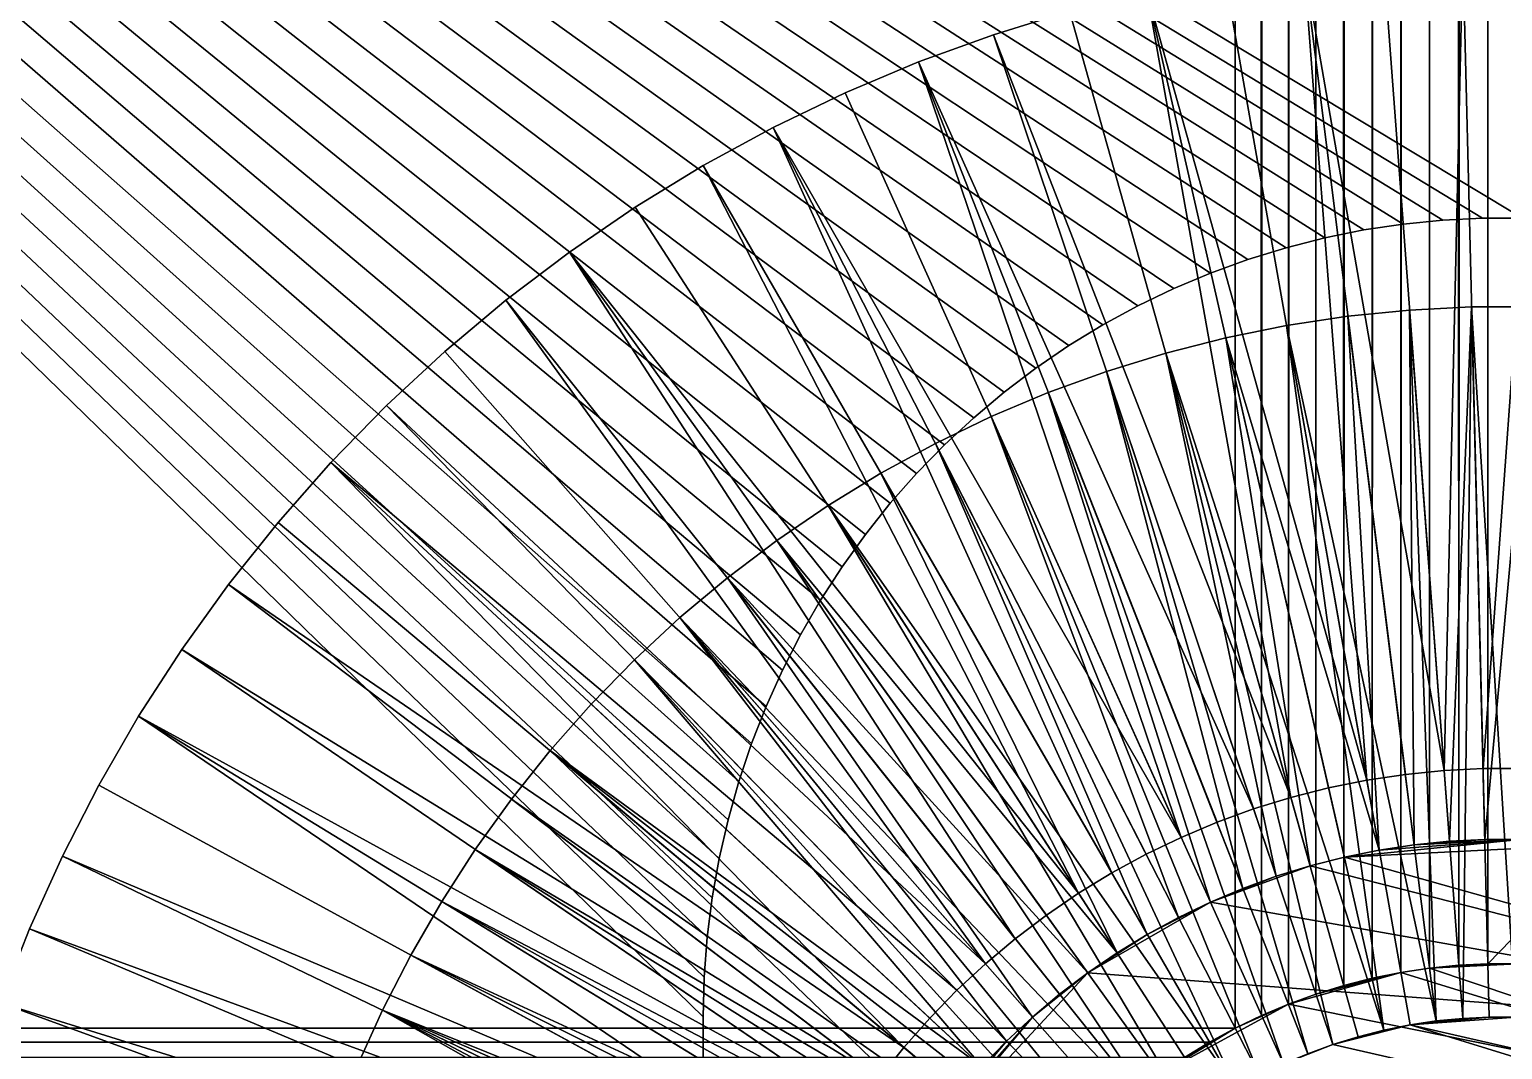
# Model space of a CAD drawing. Header units: millimetres. Extents: x 0 to 520, y -2 to 382.
# Drawn here: x 330.853 to 335, y 38.408 to 41.28 of the extents above; entities that cross this region are included whole.
import ezdxf

# ---------------------------------------------------------------- set-up
doc = ezdxf.new("R2010")
doc.units = ezdxf.units.MM

msp = doc.modelspace()

# ---------------------------------------------------------------- linework, layer by layer
at = {"layer": 'BRASS', "color": 52}
for points in [[(509.2, 369.2, 103), (10.8, 369.2, 103), (10.8, 10.8, 103)], [(509.2, 369.2, 103), (10.8, 10.8, 103), (509.2, 10.8, 103)], [(185.7527, 341.5317, 86), (334.2473, 341.5317, 86), (185.7527, 38.4683, 86)], [(185.7527, 38.4683, 86), (334.2473, 341.5317, 86), (334.2473, 38.4683, 86)], [(334.2473, 38.4683, 86), (334.2473, 341.5317, 86), (334.3214, 38.504, 86)], [(334.2473, 341.5317, 86), (334.3214, 341.496, 86), (334.3214, 38.504, 86)], [(334.3214, 341.496, 86), (334.3972, 341.4641, 86), (334.3214, 38.504, 86)], [(334.3214, 38.504, 86), (334.3972, 341.4641, 86), (334.3972, 38.5359, 86)], [(334.3972, 341.4641, 86), (334.4745, 341.4359, 86), (334.3972, 38.5359, 86)], [(334.3972, 38.5359, 86), (334.4745, 341.4359, 86), (334.4745, 38.5641, 86)], [(334.4745, 38.5641, 86), (334.4745, 341.4359, 86), (334.5531, 38.5883, 86)], [(334.4745, 341.4359, 86), (334.5531, 341.4117, 86), (334.5531, 38.5883, 86)], [(334.5531, 341.4117, 86), (334.6328, 341.3914, 86), (334.5531, 38.5883, 86)], [(334.5531, 38.5883, 86), (334.6328, 341.3914, 86), (334.6328, 38.6086, 86)], [(334.6328, 341.3914, 86), (334.7135, 341.3751, 86), (334.6328, 38.6086, 86)], [(334.6328, 38.6086, 86), (334.7135, 341.3751, 86), (334.7135, 38.6249, 86)], [(334.7135, 341.3751, 86), (334.7948, 341.3628, 86), (334.7135, 38.6249, 86)], [(334.7135, 38.6249, 86), (334.7948, 341.3628, 86), (334.7948, 38.6372, 86)], [(334.7948, 38.6372, 86), (334.7948, 341.3628, 86), (334.8767, 38.6454, 86)], [(334.7948, 341.3628, 86), (334.8767, 341.3546, 86), (334.8767, 38.6454, 86)], [(334.8767, 341.3546, 86), (334.9589, 341.3505, 86), (334.8767, 38.6454, 86)], [(334.8767, 38.6454, 86), (334.9589, 341.3505, 86), (334.9589, 38.6495, 86)], [(334.9589, 38.6495, 86), (334.9589, 341.3505, 86), (481.35, 190, 86)], [(334.9589, 38.6495, 86), (481.35, 190, 86), (481.3521, 189.9178, 86)], [(334.9589, 38.6495, 86), (481.3521, 189.9178, 86), (335.0411, 38.6495, 86)], [(334.4745, 38.5641, 92), (334.7135, 38.6249, 92), (334.3972, 38.5359, 92)], [(334.7135, 38.6249, 92), (336.1521, 38.1812, 92), (334.3972, 38.5359, 92)], [(334.5531, 38.5883, 92), (334.7135, 38.6249, 92), (334.4745, 38.5641, 92)], [(334.6328, 38.6086, 92), (334.7135, 38.6249, 92), (334.5531, 38.5883, 92)], [(334.6328, 38.6086, 92), (334.5531, 38.5883, 92), (334.6328, 38.6086, 86)], [(334.6328, 38.6086, 86), (334.5531, 38.5883, 92), (334.5531, 38.5883, 86)], [(334.7135, 38.6249, 92), (334.6328, 38.6086, 92), (334.7135, 38.6249, 86)], [(334.7135, 38.6249, 86), (334.6328, 38.6086, 92), (334.6328, 38.6086, 86)], [(334.7948, 38.6372, 86), (334.7948, 38.6372, 92), (334.7135, 38.6249, 86)], [(334.7948, 38.6372, 92), (334.7135, 38.6249, 92), (334.7135, 38.6249, 86)], [(334.7948, 38.6372, 92), (336.1521, 38.1812, 92), (334.7135, 38.6249, 92)], [(334.8767, 38.6454, 92), (334.9589, 38.6495, 92), (334.7948, 38.6372, 92)], [(334.9589, 38.6495, 92), (335.0411, 38.6495, 92), (334.7948, 38.6372, 92)], [(335.0411, 38.6495, 92), (336.1521, 38.1812, 92), (334.7948, 38.6372, 92)], [(334.8767, 38.6454, 86), (334.7948, 38.6372, 92), (334.7948, 38.6372, 86)], [(334.8767, 38.6454, 92), (334.7948, 38.6372, 92), (334.8767, 38.6454, 86)], [(334.9589, 38.6495, 86), (334.9589, 38.6495, 92), (334.8767, 38.6454, 86)], [(334.9589, 38.6495, 92), (334.8767, 38.6454, 92), (334.8767, 38.6454, 86)], [(335.0411, 38.6495, 86), (334.9589, 38.6495, 92), (334.9589, 38.6495, 86)], [(335.0411, 38.6495, 92), (334.9589, 38.6495, 92), (335.0411, 38.6495, 86)], [(334.5531, 38.5883, 92), (334.4745, 38.5641, 92), (334.5531, 38.5883, 86)], [(334.5531, 38.5883, 86), (334.4745, 38.5641, 92), (334.4745, 38.5641, 86)], [(334.2473, 38.4683, 92), (334.3972, 38.5359, 92), (334.0368, 38.3397, 92)], [(334.3972, 38.5359, 92), (336.1521, 38.1812, 92), (334.0368, 38.3397, 92)], [(334.3214, 38.504, 92), (334.3972, 38.5359, 92), (334.2473, 38.4683, 92)], [(334.3972, 38.5359, 92), (334.3214, 38.504, 92), (334.3972, 38.5359, 86)], [(334.3972, 38.5359, 86), (334.3214, 38.504, 92), (334.3214, 38.504, 86)], [(334.4745, 38.5641, 92), (334.3972, 38.5359, 92), (334.4745, 38.5641, 86)], [(334.4745, 38.5641, 86), (334.3972, 38.5359, 92), (334.3972, 38.5359, 86)], [(334.3214, 38.504, 92), (334.2473, 38.4683, 92), (334.3214, 38.504, 86)], [(334.3214, 38.504, 86), (334.2473, 38.4683, 92), (334.2473, 38.4683, 86)], [(185.7527, 38.4683, 86), (334.2473, 38.4683, 86), (185.825, 38.4289, 86)], [(185.825, 38.4289, 86), (334.2473, 38.4683, 86), (334.175, 38.4289, 86)], [(334.175, 38.4289, 92), (334.2473, 38.4683, 92), (334.0368, 38.3397, 92)], [(334.2473, 38.4683, 92), (334.175, 38.4289, 92), (334.2473, 38.4683, 86)], [(334.2473, 38.4683, 86), (334.175, 38.4289, 92), (334.175, 38.4289, 86)], [(185.825, 38.4289, 86), (334.175, 38.4289, 86), (185.8952, 38.386, 86)], [(185.8952, 38.386, 86), (334.175, 38.4289, 86), (334.1048, 38.386, 86)], [(334.1048, 38.386, 92), (334.175, 38.4289, 92), (334.0368, 38.3397, 92)], [(334.175, 38.4289, 86), (334.175, 38.4289, 92), (334.1048, 38.386, 86)], [(334.175, 38.4289, 92), (334.1048, 38.386, 92), (334.1048, 38.386, 86)]]:
    msp.add_3dface(points, dxfattribs=at)
at = {"layer": 'STEEL', "color": 8}
for points in [[(323, 23, 83), (323, 48, 83), (332.75, 35.5, 83)], [(323, 48, 83), (332.75, 38.5, 83), (332.75, 35.5, 83)], [(323, 48, 83), (332.7528, 38.6122, 83), (332.75, 38.5, 83)], [(323, 48, 83), (332.7612, 38.724, 83), (332.7528, 38.6122, 83)], [(323, 48, 83), (332.7751, 38.8353, 83), (332.7612, 38.724, 83)], [(323, 48, 83), (332.7946, 38.9458, 83), (332.7751, 38.8353, 83)], [(323, 48, 83), (332.8196, 39.0552, 83), (332.7946, 38.9458, 83)], [(323, 48, 83), (332.85, 39.1632, 83), (332.8196, 39.0552, 83)], [(323, 48, 83), (332.8857, 39.2695, 83), (332.85, 39.1632, 83)], [(323, 48, 83), (332.9267, 39.374, 83), (332.8857, 39.2695, 83)], [(323, 48, 83), (332.9728, 39.4762, 83), (332.9267, 39.374, 83)], [(323, 48, 83), (333.024, 39.5761, 83), (332.9728, 39.4762, 83)], [(323, 48, 83), (333.0801, 39.6732, 83), (333.024, 39.5761, 83)], [(323, 48, 83), (333.141, 39.7675, 83), (333.0801, 39.6732, 83)], [(323, 48, 83), (333.2065, 39.8586, 83), (333.141, 39.7675, 83)], [(323, 48, 83), (333.2764, 39.9463, 83), (333.2065, 39.8586, 83)], [(323, 48, 83), (333.3506, 40.0304, 83), (333.2764, 39.9463, 83)], [(323, 48, 83), (333.429, 40.1107, 83), (333.3506, 40.0304, 83)], [(323, 48, 83), (333.5112, 40.187, 83), (333.429, 40.1107, 83)], [(323, 48, 83), (333.5971, 40.2591, 83), (333.5112, 40.187, 83)], [(323, 48, 83), (333.6866, 40.3269, 83), (333.5971, 40.2591, 83)], [(323, 48, 83), (333.7793, 40.3901, 83), (333.6866, 40.3269, 83)], [(323, 48, 83), (333.875, 40.4486, 83), (333.7793, 40.3901, 83)], [(323, 48, 83), (333.9735, 40.5022, 83), (333.875, 40.4486, 83)], [(323, 48, 83), (334.0746, 40.5509, 83), (333.9735, 40.5022, 83)], [(323, 48, 83), (334.178, 40.5945, 83), (334.0746, 40.5509, 83)], [(323, 48, 83), (334.2834, 40.6328, 83), (334.178, 40.5945, 83)], [(323, 48, 83), (334.3906, 40.6659, 83), (334.2834, 40.6328, 83)], [(323, 48, 83), (334.4993, 40.6936, 83), (334.3906, 40.6659, 83)], [(323, 48, 83), (334.6093, 40.7158, 83), (334.4993, 40.6936, 83)], [(323, 48, 83), (334.7202, 40.7325, 83), (334.6093, 40.7158, 83)], [(323, 48, 83), (334.8319, 40.7437, 83), (334.7202, 40.7325, 83)], [(323, 48, 83), (334.9439, 40.7493, 83), (334.8319, 40.7437, 83)], [(323, 48, 83), (335.0561, 40.7493, 83), (334.9439, 40.7493, 83)], [(323, 48, 83), (347, 48, 83), (335.0561, 40.7493, 83)], [(323, 48, 86), (332.7528, 35.3878, 86), (332.75, 35.5, 86)], [(323, 48, 86), (332.7612, 35.276, 86), (332.7528, 35.3878, 86)], [(323, 48, 86), (323, 20, 86), (332.7612, 35.276, 86)], [(332.75, 38.5, 86), (323, 48, 86), (332.75, 35.5, 86)], [(332.7528, 38.6122, 86), (323, 48, 86), (332.75, 38.5, 86)], [(332.7612, 38.724, 86), (323, 48, 86), (332.7528, 38.6122, 86)], [(332.7751, 38.8353, 86), (323, 48, 86), (332.7612, 38.724, 86)], [(332.7946, 38.9458, 86), (323, 48, 86), (332.7751, 38.8353, 86)], [(332.8196, 39.0552, 86), (323, 48, 86), (332.7946, 38.9458, 86)], [(332.85, 39.1632, 86), (323, 48, 86), (332.8196, 39.0552, 86)], [(332.8857, 39.2695, 86), (323, 48, 86), (332.85, 39.1632, 86)], [(332.9267, 39.374, 86), (323, 48, 86), (332.8857, 39.2695, 86)], [(332.9728, 39.4762, 86), (323, 48, 86), (332.9267, 39.374, 86)], [(333.024, 39.5761, 86), (323, 48, 86), (332.9728, 39.4762, 86)], [(333.0801, 39.6732, 86), (323, 48, 86), (333.024, 39.5761, 86)], [(333.141, 39.7675, 86), (323, 48, 86), (333.0801, 39.6732, 86)], [(333.2065, 39.8586, 86), (323, 48, 86), (333.141, 39.7675, 86)], [(333.2764, 39.9463, 86), (323, 48, 86), (333.2065, 39.8586, 86)], [(333.3506, 40.0304, 86), (323, 48, 86), (333.2764, 39.9463, 86)], [(333.429, 40.1107, 86), (323, 48, 86), (333.3506, 40.0304, 86)], [(333.5112, 40.187, 86), (323, 48, 86), (333.429, 40.1107, 86)], [(333.5971, 40.2591, 86), (323, 48, 86), (333.5112, 40.187, 86)], [(333.6866, 40.3269, 86), (323, 48, 86), (333.5971, 40.2591, 86)], [(333.7793, 40.3901, 86), (323, 48, 86), (333.6866, 40.3269, 86)], [(333.875, 40.4486, 86), (323, 48, 86), (333.7793, 40.3901, 86)], [(333.9735, 40.5022, 86), (323, 48, 86), (333.875, 40.4486, 86)], [(334.0746, 40.5509, 86), (323, 48, 86), (333.9735, 40.5022, 86)], [(334.178, 40.5945, 86), (323, 48, 86), (334.0746, 40.5509, 86)], [(334.2834, 40.6328, 86), (323, 48, 86), (334.178, 40.5945, 86)], [(334.3906, 40.6659, 86), (323, 48, 86), (334.2834, 40.6328, 86)], [(334.4993, 40.6936, 86), (323, 48, 86), (334.3906, 40.6659, 86)], [(334.6093, 40.7158, 86), (323, 48, 86), (334.4993, 40.6936, 86)], [(334.7202, 40.7325, 86), (323, 48, 86), (334.6093, 40.7158, 86)], [(334.8319, 40.7437, 86), (323, 48, 86), (334.7202, 40.7325, 86)], [(334.9439, 40.7493, 86), (323, 48, 86), (334.8319, 40.7437, 86)], [(335.0561, 40.7493, 86), (323, 48, 86), (334.9439, 40.7493, 86)], [(347, 48, 86), (323, 48, 86), (335.0561, 40.7493, 86)], [(334.6637, 41.4874, 83), (334.4405, 41.4651, 83), (334.8356, 39.1938, 83)], [(334.4405, 41.4651, 82), (334.6637, 41.4874, 82), (334.8356, 39.1938, 82)], [(334.8878, 41.4986, 83), (334.6637, 41.4874, 83), (334.8356, 39.1938, 83)], [(334.6637, 41.4874, 82), (334.8878, 41.4986, 82), (334.8356, 39.1938, 82)], [(334.8878, 41.4986, 83), (334.8356, 39.1938, 83), (334.9452, 39.1993, 83)], [(334.8356, 39.1938, 82), (334.8878, 41.4986, 82), (334.9452, 39.1993, 82)], [(335.1122, 41.4986, 83), (334.8878, 41.4986, 83), (334.9452, 39.1993, 83)], [(334.8878, 41.4986, 82), (335.1122, 41.4986, 82), (334.9452, 39.1993, 82)], [(335.1122, 41.4986, 83), (334.9452, 39.1993, 83), (335.0548, 39.1993, 83)], [(334.9452, 39.1993, 82), (335.1122, 41.4986, 82), (335.0548, 39.1993, 82)], [(334.2186, 41.4316, 83), (333.9987, 41.3872, 83), (334.618, 39.1666, 83)], [(333.9987, 41.3872, 82), (334.2186, 41.4316, 82), (334.618, 39.1666, 82)], [(334.4405, 41.4651, 83), (334.2186, 41.4316, 83), (334.618, 39.1666, 83)], [(334.2186, 41.4316, 82), (334.4405, 41.4651, 82), (334.618, 39.1666, 82)], [(334.4405, 41.4651, 83), (334.7264, 39.1829, 83), (334.8356, 39.1938, 83)], [(334.4405, 41.4651, 83), (334.618, 39.1666, 83), (334.7264, 39.1829, 83)], [(334.7264, 39.1829, 82), (334.4405, 41.4651, 82), (334.8356, 39.1938, 82)], [(334.618, 39.1666, 82), (334.4405, 41.4651, 82), (334.7264, 39.1829, 82)], [(333.9987, 41.3872, 83), (333.7812, 41.3318, 83), (334.4042, 39.1178, 83)], [(333.7812, 41.3318, 82), (333.9987, 41.3872, 82), (334.4042, 39.1178, 82)], [(333.9987, 41.3872, 83), (334.5105, 39.1448, 83), (334.618, 39.1666, 83)], [(333.9987, 41.3872, 83), (334.4042, 39.1178, 83), (334.5105, 39.1448, 83)], [(334.5105, 39.1448, 82), (333.9987, 41.3872, 82), (334.618, 39.1666, 82)], [(334.4042, 39.1178, 82), (333.9987, 41.3872, 82), (334.5105, 39.1448, 82)], [(333.5668, 41.2657, 83), (333.7812, 41.3318, 83), (333.7812, 41.3318, 82)], [(333.5668, 41.2657, 83), (333.7812, 41.3318, 82), (333.5668, 41.2657, 82)], [(333.7812, 41.3318, 83), (333.5668, 41.2657, 83), (334.4042, 39.1178, 83)], [(333.5668, 41.2657, 82), (333.7812, 41.3318, 82), (334.4042, 39.1178, 82)], [(333.356, 41.1889, 83), (333.5668, 41.2657, 83), (333.5668, 41.2657, 82)], [(333.356, 41.1889, 83), (333.5668, 41.2657, 82), (333.356, 41.1889, 82)], [(333.5668, 41.2657, 83), (333.356, 41.1889, 83), (334.2993, 39.0854, 83)], [(333.356, 41.1889, 82), (333.5668, 41.2657, 82), (334.2993, 39.0854, 82)], [(333.5668, 41.2657, 83), (334.2993, 39.0854, 83), (334.4042, 39.1178, 83)], [(334.2993, 39.0854, 82), (333.5668, 41.2657, 82), (334.4042, 39.1178, 82)], [(333.1492, 41.1018, 83), (333.356, 41.1889, 83), (333.356, 41.1889, 82)], [(333.1492, 41.1018, 83), (333.356, 41.1889, 82), (333.1492, 41.1018, 82)], [(333.356, 41.1889, 83), (333.1492, 41.1018, 83), (334.0952, 39.0053, 83)], [(333.1492, 41.1018, 82), (333.356, 41.1889, 82), (334.0952, 39.0053, 82)], [(333.356, 41.1889, 83), (334.1962, 39.0479, 83), (334.2993, 39.0854, 83)], [(333.356, 41.1889, 83), (334.0952, 39.0053, 83), (334.1962, 39.0479, 83)], [(334.1962, 39.0479, 82), (333.356, 41.1889, 82), (334.2993, 39.0854, 82)], [(334.0952, 39.0053, 82), (333.356, 41.1889, 82), (334.1962, 39.0479, 82)], [(332.9471, 41.0044, 83), (333.1492, 41.1018, 83), (333.1492, 41.1018, 82)], [(332.9471, 41.0044, 83), (333.1492, 41.1018, 82), (332.9471, 41.0044, 82)], [(333.1492, 41.1018, 83), (332.9471, 41.0044, 83), (334.0952, 39.0053, 83)], [(332.9471, 41.0044, 82), (333.1492, 41.1018, 82), (334.0952, 39.0053, 82)], [(332.9471, 41.0044, 83), (332.9471, 41.0044, 82), (332.75, 40.8971, 82)], [(332.75, 40.8971, 83), (332.9471, 41.0044, 83), (332.75, 40.8971, 82)], [(332.9471, 41.0044, 83), (332.75, 40.8971, 83), (333.9, 38.9053, 83)], [(332.75, 40.8971, 82), (332.9471, 41.0044, 82), (333.9, 38.9053, 82)], [(332.9471, 41.0044, 83), (333.9963, 38.9577, 83), (334.0952, 39.0053, 83)], [(332.9471, 41.0044, 83), (333.9, 38.9053, 83), (333.9963, 38.9577, 83)], [(333.9963, 38.9577, 82), (332.9471, 41.0044, 82), (334.0952, 39.0053, 82)], [(333.9, 38.9053, 82), (332.9471, 41.0044, 82), (333.9963, 38.9577, 82)], [(332.5585, 40.7801, 83), (332.75, 40.8971, 83), (332.75, 40.8971, 82)], [(332.5585, 40.7801, 83), (332.75, 40.8971, 82), (332.5585, 40.7801, 82)], [(332.75, 40.8971, 83), (332.5585, 40.7801, 83), (333.8064, 38.8481, 83)], [(332.5585, 40.7801, 82), (332.75, 40.8971, 82), (333.8064, 38.8481, 82)], [(332.75, 40.8971, 83), (333.8064, 38.8481, 83), (333.9, 38.9053, 83)], [(333.8064, 38.8481, 82), (332.75, 40.8971, 82), (333.9, 38.9053, 82)], [(332.3732, 40.6537, 83), (332.5585, 40.7801, 83), (332.5585, 40.7801, 82)], [(332.3732, 40.6537, 83), (332.5585, 40.7801, 82), (332.3732, 40.6537, 82)], [(332.5585, 40.7801, 83), (332.3732, 40.6537, 83), (333.8064, 38.8481, 83)], [(332.3732, 40.6537, 82), (332.5585, 40.7801, 82), (333.8064, 38.8481, 82)], [(334.7202, 40.7325, 83), (334.7202, 40.7325, 86), (334.6093, 40.7158, 83)], [(334.7202, 40.7325, 86), (334.6093, 40.7158, 86), (334.6093, 40.7158, 83)], [(334.8319, 40.7437, 86), (334.7202, 40.7325, 86), (334.8319, 40.7437, 83)], [(334.8319, 40.7437, 83), (334.7202, 40.7325, 86), (334.7202, 40.7325, 83)], [(334.9439, 40.7493, 83), (334.9439, 40.7493, 86), (334.8319, 40.7437, 83)], [(334.9439, 40.7493, 86), (334.8319, 40.7437, 86), (334.8319, 40.7437, 83)], [(335.0561, 40.7493, 86), (334.9439, 40.7493, 86), (335.0561, 40.7493, 83)], [(335.0561, 40.7493, 83), (334.9439, 40.7493, 86), (334.9439, 40.7493, 83)], [(334.4993, 40.6936, 83), (334.3906, 40.6659, 86), (334.3906, 40.6659, 83)], [(334.4993, 40.6936, 86), (334.3906, 40.6659, 86), (334.4993, 40.6936, 83)], [(334.6093, 40.7158, 86), (334.4993, 40.6936, 86), (334.6093, 40.7158, 83)], [(334.6093, 40.7158, 83), (334.4993, 40.6936, 86), (334.4993, 40.6936, 83)], [(332.1943, 40.5182, 83), (332.3732, 40.6537, 83), (332.3732, 40.6537, 82)], [(332.1943, 40.5182, 83), (332.3732, 40.6537, 82), (332.1943, 40.5182, 82)], [(332.3732, 40.6537, 83), (332.1943, 40.5182, 83), (333.6283, 38.72, 83)], [(332.1943, 40.5182, 82), (332.3732, 40.6537, 82), (333.6283, 38.72, 82)], [(332.3732, 40.6537, 83), (333.7158, 38.7863, 83), (333.8064, 38.8481, 83)], [(332.3732, 40.6537, 83), (333.6283, 38.72, 83), (333.7158, 38.7863, 83)], [(333.7158, 38.7863, 82), (332.3732, 40.6537, 82), (333.8064, 38.8481, 82)], [(333.6283, 38.72, 82), (332.3732, 40.6537, 82), (333.7158, 38.7863, 82)], [(334.3906, 40.6659, 83), (334.2834, 40.6328, 86), (334.2834, 40.6328, 83)], [(334.3906, 40.6659, 86), (334.2834, 40.6328, 86), (334.3906, 40.6659, 83)], [(334.2834, 40.6328, 83), (334.178, 40.5945, 86), (334.178, 40.5945, 83)], [(334.2834, 40.6328, 86), (334.178, 40.5945, 86), (334.2834, 40.6328, 83)], [(334.178, 40.5945, 83), (334.0746, 40.5509, 86), (334.0746, 40.5509, 83)], [(334.178, 40.5945, 86), (334.0746, 40.5509, 86), (334.178, 40.5945, 83)], [(332.1943, 40.5182, 83), (332.1943, 40.5182, 82), (332.0224, 40.374, 82)], [(332.0224, 40.374, 83), (332.1943, 40.5182, 83), (332.0224, 40.374, 82)], [(332.1943, 40.5182, 83), (332.0224, 40.374, 83), (333.5443, 38.6495, 83)], [(332.0224, 40.374, 82), (332.1943, 40.5182, 82), (333.5443, 38.6495, 82)], [(332.1943, 40.5182, 83), (333.5443, 38.6495, 83), (333.6283, 38.72, 83)], [(333.5443, 38.6495, 82), (332.1943, 40.5182, 82), (333.6283, 38.72, 82)], [(334.0746, 40.5509, 83), (333.9735, 40.5022, 86), (333.9735, 40.5022, 83)], [(334.0746, 40.5509, 86), (333.9735, 40.5022, 86), (334.0746, 40.5509, 83)], [(333.9735, 40.5022, 83), (333.875, 40.4486, 86), (333.875, 40.4486, 83)], [(333.9735, 40.5022, 86), (333.875, 40.4486, 86), (333.9735, 40.5022, 83)], [(334.7384, 40.4902, 82), (334.5648, 40.4728, 82), (334.7513, 38.9845, 82)], [(334.7384, 40.4902, 82), (334.7384, 40.4902, 78.5), (334.5648, 40.4728, 78.5)], [(334.5648, 40.4728, 82), (334.7384, 40.4902, 82), (334.5648, 40.4728, 78.5)], [(334.5648, 40.4728, 78.5), (334.7384, 40.4902, 78.5), (334.8135, 38.4884, 78.5)], [(334.9127, 40.4989, 82), (334.7384, 40.4902, 82), (334.8505, 38.9944, 82)], [(334.9127, 40.4989, 82), (334.9127, 40.4989, 78.5), (334.7384, 40.4902, 78.5)], [(334.7384, 40.4902, 82), (334.9127, 40.4989, 82), (334.7384, 40.4902, 78.5)], [(334.7384, 40.4902, 78.5), (334.9127, 40.4989, 78.5), (334.8879, 38.4958, 78.5)], [(334.7384, 40.4902, 82), (334.7513, 38.9845, 82), (334.8505, 38.9944, 82)], [(334.8135, 38.4884, 78.5), (334.7384, 40.4902, 78.5), (334.8879, 38.4958, 78.5)], [(334.9127, 40.4989, 82), (334.8505, 38.9944, 82), (334.9501, 38.9994, 82)], [(334.8879, 38.4958, 78.5), (334.9127, 40.4989, 78.5), (334.9626, 38.4995, 78.5)], [(335.0873, 40.4989, 82), (334.9127, 40.4989, 82), (334.9501, 38.9994, 82)], [(334.9127, 40.4989, 82), (335.0873, 40.4989, 78.5), (334.9127, 40.4989, 78.5)], [(334.9127, 40.4989, 82), (335.0873, 40.4989, 82), (335.0873, 40.4989, 78.5)], [(334.9626, 38.4995, 78.5), (334.9127, 40.4989, 78.5), (335.0374, 38.4995, 78.5)], [(334.9127, 40.4989, 78.5), (335.0873, 40.4989, 78.5), (335.0374, 38.4995, 78.5)], [(335.0873, 40.4989, 82), (334.9501, 38.9994, 82), (335.0499, 38.9994, 82)], [(333.875, 40.4486, 83), (333.875, 40.4486, 86), (333.7793, 40.3901, 83)], [(333.875, 40.4486, 86), (333.7793, 40.3901, 86), (333.7793, 40.3901, 83)], [(334.3922, 40.4468, 82), (334.2212, 40.4122, 82), (334.6527, 38.9696, 82)], [(334.3922, 40.4468, 82), (334.3922, 40.4468, 78.5), (334.2212, 40.4122, 78.5)], [(334.2212, 40.4122, 82), (334.3922, 40.4468, 82), (334.2212, 40.4122, 78.5)], [(334.2212, 40.4122, 78.5), (334.3922, 40.4468, 78.5), (334.6662, 38.4624, 78.5)], [(334.5648, 40.4728, 82), (334.3922, 40.4468, 82), (334.6527, 38.9696, 82)], [(334.5648, 40.4728, 82), (334.5648, 40.4728, 78.5), (334.3922, 40.4468, 78.5)], [(334.3922, 40.4468, 82), (334.5648, 40.4728, 82), (334.3922, 40.4468, 78.5)], [(334.3922, 40.4468, 78.5), (334.5648, 40.4728, 78.5), (334.8135, 38.4884, 78.5)], [(334.7395, 38.4772, 78.5), (334.3922, 40.4468, 78.5), (334.8135, 38.4884, 78.5)], [(334.6662, 38.4624, 78.5), (334.3922, 40.4468, 78.5), (334.7395, 38.4772, 78.5)], [(334.5648, 40.4728, 82), (334.6527, 38.9696, 82), (334.7513, 38.9845, 82)], [(334.2212, 40.4122, 82), (334.0521, 40.3692, 82), (334.4583, 38.9252, 82)], [(334.0521, 40.3692, 82), (334.2212, 40.4122, 82), (334.2212, 40.4122, 78.5)], [(334.0521, 40.3692, 82), (334.2212, 40.4122, 78.5), (334.0521, 40.3692, 78.5)], [(334.0521, 40.3692, 78.5), (334.2212, 40.4122, 78.5), (334.6662, 38.4624, 78.5)], [(334.2212, 40.4122, 82), (334.555, 38.9499, 82), (334.6527, 38.9696, 82)], [(334.2212, 40.4122, 82), (334.4583, 38.9252, 82), (334.555, 38.9499, 82)], [(331.8579, 40.2214, 83), (332.0224, 40.374, 83), (332.0224, 40.374, 82)], [(331.8579, 40.2214, 83), (332.0224, 40.374, 82), (331.8579, 40.2214, 82)], [(332.0224, 40.374, 83), (331.8579, 40.2214, 83), (333.5443, 38.6495, 83)], [(331.8579, 40.2214, 82), (332.0224, 40.374, 82), (333.5443, 38.6495, 82)], [(333.7793, 40.3901, 86), (333.6866, 40.3269, 86), (333.7793, 40.3901, 83)], [(333.7793, 40.3901, 83), (333.6866, 40.3269, 86), (333.6866, 40.3269, 83)], [(334.0521, 40.3692, 82), (333.8853, 40.3177, 82), (334.363, 38.8959, 82)], [(334.0521, 40.3692, 82), (334.0521, 40.3692, 78.5), (333.8853, 40.3177, 78.5)], [(333.8853, 40.3177, 82), (334.0521, 40.3692, 82), (333.8853, 40.3177, 78.5)], [(333.8853, 40.3177, 78.5), (334.0521, 40.3692, 78.5), (334.5223, 38.4219, 78.5)], [(334.0521, 40.3692, 82), (334.363, 38.8959, 82), (334.4583, 38.9252, 82)], [(334.5937, 38.4439, 78.5), (334.0521, 40.3692, 78.5), (334.6662, 38.4624, 78.5)], [(334.5223, 38.4219, 78.5), (334.0521, 40.3692, 78.5), (334.5937, 38.4439, 78.5)], [(333.6866, 40.3269, 83), (333.6866, 40.3269, 86), (333.5971, 40.2591, 83)], [(333.6866, 40.3269, 86), (333.5971, 40.2591, 86), (333.5971, 40.2591, 83)], [(333.8853, 40.3177, 82), (333.7213, 40.2581, 82), (334.2693, 38.8617, 82)], [(333.7213, 40.2581, 82), (333.8853, 40.3177, 82), (333.8853, 40.3177, 78.5)], [(333.7213, 40.2581, 82), (333.8853, 40.3177, 78.5), (333.7213, 40.2581, 78.5)], [(333.7213, 40.2581, 78.5), (333.8853, 40.3177, 78.5), (334.452, 38.3963, 78.5)], [(333.8853, 40.3177, 82), (334.2693, 38.8617, 82), (334.363, 38.8959, 82)], [(334.452, 38.3963, 78.5), (333.8853, 40.3177, 78.5), (334.5223, 38.4219, 78.5)], [(333.5971, 40.2591, 83), (333.5971, 40.2591, 86), (333.5112, 40.187, 83)], [(333.5971, 40.2591, 86), (333.5112, 40.187, 86), (333.5112, 40.187, 83)], [(333.7213, 40.2581, 82), (333.5605, 40.1903, 82), (334.1774, 38.823, 82)], [(333.5605, 40.1903, 82), (333.7213, 40.2581, 82), (333.7213, 40.2581, 78.5)], [(333.5605, 40.1903, 82), (333.7213, 40.2581, 78.5), (333.5605, 40.1903, 78.5)], [(333.5605, 40.1903, 78.5), (333.7213, 40.2581, 78.5), (334.3831, 38.3673, 78.5)], [(333.7213, 40.2581, 82), (334.1774, 38.823, 82), (334.2693, 38.8617, 82)], [(334.3831, 38.3673, 78.5), (333.7213, 40.2581, 78.5), (334.452, 38.3963, 78.5)], [(331.7013, 40.0608, 83), (331.8579, 40.2214, 83), (331.8579, 40.2214, 82)], [(331.7013, 40.0608, 83), (331.8579, 40.2214, 82), (331.7013, 40.0608, 82)], [(331.8579, 40.2214, 83), (331.7013, 40.0608, 83), (333.4639, 38.5749, 83)], [(331.7013, 40.0608, 82), (331.8579, 40.2214, 82), (333.4639, 38.5749, 82)], [(333.5443, 38.6495, 83), (331.8579, 40.2214, 83), (333.4639, 38.5749, 83)], [(331.8579, 40.2214, 82), (333.5443, 38.6495, 82), (333.4639, 38.5749, 82)], [(333.5605, 40.1903, 82), (333.4033, 40.1146, 82), (334.0876, 38.7797, 82)], [(333.4033, 40.1146, 82), (333.5605, 40.1903, 82), (333.5605, 40.1903, 78.5)], [(333.4033, 40.1146, 82), (333.5605, 40.1903, 78.5), (333.4033, 40.1146, 78.5)], [(333.4033, 40.1146, 78.5), (333.5605, 40.1903, 78.5), (334.3157, 38.3348, 78.5)], [(333.5112, 40.187, 83), (333.5112, 40.187, 86), (333.429, 40.1107, 83)], [(333.5112, 40.187, 86), (333.429, 40.1107, 86), (333.429, 40.1107, 83)], [(333.5605, 40.1903, 82), (334.0876, 38.7797, 82), (334.1774, 38.823, 82)], [(334.3157, 38.3348, 78.5), (333.5605, 40.1903, 78.5), (334.3831, 38.3673, 78.5)], [(333.4033, 40.1146, 82), (333.25, 40.0311, 82), (334, 38.7321, 82)], [(333.25, 40.0311, 82), (333.4033, 40.1146, 82), (333.4033, 40.1146, 78.5)], [(333.25, 40.0311, 82), (333.4033, 40.1146, 78.5), (333.25, 40.0311, 78.5)], [(333.25, 40.0311, 78.5), (333.4033, 40.1146, 78.5), (334.25, 38.299, 78.5)], [(333.429, 40.1107, 83), (333.3506, 40.0304, 86), (333.3506, 40.0304, 83)], [(333.429, 40.1107, 86), (333.3506, 40.0304, 86), (333.429, 40.1107, 83)], [(333.4033, 40.1146, 82), (334, 38.7321, 82), (334.0876, 38.7797, 82)], [(334.25, 38.299, 78.5), (333.4033, 40.1146, 78.5), (334.3157, 38.3348, 78.5)], [(331.7013, 40.0608, 83), (331.7013, 40.0608, 82), (331.5528, 39.8925, 82)], [(331.5528, 39.8925, 83), (331.7013, 40.0608, 83), (331.5528, 39.8925, 82)], [(331.7013, 40.0608, 83), (331.5528, 39.8925, 83), (333.3147, 38.4141, 83)], [(331.5528, 39.8925, 82), (331.7013, 40.0608, 82), (333.3147, 38.4141, 82)], [(333.3873, 38.4964, 83), (331.7013, 40.0608, 83), (333.3147, 38.4141, 83)], [(333.4639, 38.5749, 83), (331.7013, 40.0608, 83), (333.3873, 38.4964, 83)], [(331.7013, 40.0608, 82), (333.3873, 38.4964, 82), (333.3147, 38.4141, 82)], [(331.7013, 40.0608, 82), (333.4639, 38.5749, 82), (333.3873, 38.4964, 82)], [(333.25, 40.0311, 82), (333.1011, 39.9401, 82), (333.9149, 38.6801, 82)], [(333.1011, 39.9401, 82), (333.25, 40.0311, 82), (333.25, 40.0311, 78.5)], [(333.1011, 39.9401, 82), (333.25, 40.0311, 78.5), (333.1011, 39.9401, 78.5)], [(333.1011, 39.9401, 78.5), (333.25, 40.0311, 78.5), (334.25, 38.299, 78.5)], [(333.25, 40.0311, 82), (333.9149, 38.6801, 82), (334, 38.7321, 82)], [(333.3506, 40.0304, 83), (333.2764, 39.9463, 86), (333.2764, 39.9463, 83)], [(333.3506, 40.0304, 86), (333.2764, 39.9463, 86), (333.3506, 40.0304, 83)], [(333.1011, 39.9401, 82), (332.9569, 39.8418, 82), (333.9149, 38.6801, 82)], [(333.1011, 39.9401, 82), (333.1011, 39.9401, 78.5), (332.9569, 39.8418, 78.5)], [(332.9569, 39.8418, 82), (333.1011, 39.9401, 82), (332.9569, 39.8418, 78.5)], [(332.9569, 39.8418, 78.5), (333.1011, 39.9401, 78.5), (334.1244, 38.2179, 78.5)], [(334.1862, 38.26, 78.5), (333.1011, 39.9401, 78.5), (334.25, 38.299, 78.5)], [(334.1244, 38.2179, 78.5), (333.1011, 39.9401, 78.5), (334.1862, 38.26, 78.5)], [(333.2764, 39.9463, 83), (333.2065, 39.8586, 86), (333.2065, 39.8586, 83)], [(333.2764, 39.9463, 86), (333.2065, 39.8586, 86), (333.2764, 39.9463, 83)], [(331.4129, 39.7171, 83), (331.5528, 39.8925, 83), (331.5528, 39.8925, 82)], [(331.4129, 39.7171, 83), (331.5528, 39.8925, 82), (331.4129, 39.7171, 82)], [(333.3147, 38.4141, 83), (331.5528, 39.8925, 83), (331.4129, 39.7171, 83)], [(331.5528, 39.8925, 82), (333.3147, 38.4141, 82), (331.4129, 39.7171, 82)], [(333.2065, 39.8586, 83), (333.141, 39.7675, 86), (333.141, 39.7675, 83)], [(333.2065, 39.8586, 86), (333.141, 39.7675, 86), (333.2065, 39.8586, 83)], [(332.9569, 39.8418, 82), (332.8178, 39.7364, 82), (333.8325, 38.6239, 82)], [(332.8178, 39.7364, 82), (332.9569, 39.8418, 82), (332.9569, 39.8418, 78.5)], [(332.8178, 39.7364, 82), (332.9569, 39.8418, 78.5), (332.8178, 39.7364, 78.5)], [(332.8178, 39.7364, 78.5), (332.9569, 39.8418, 78.5), (334.0648, 38.1727, 78.5)], [(332.9569, 39.8418, 82), (333.8325, 38.6239, 82), (333.9149, 38.6801, 82)], [(334.0648, 38.1727, 78.5), (332.9569, 39.8418, 78.5), (334.1244, 38.2179, 78.5)], [(332.8178, 39.7364, 82), (332.6841, 39.6242, 82), (333.6766, 38.4996, 82)], [(332.6841, 39.6242, 82), (332.8178, 39.7364, 82), (332.8178, 39.7364, 78.5)], [(332.6841, 39.6242, 82), (332.8178, 39.7364, 78.5), (332.6841, 39.6242, 78.5)], [(332.6841, 39.6242, 78.5), (332.8178, 39.7364, 78.5), (334.0648, 38.1727, 78.5)], [(332.8178, 39.7364, 82), (333.753, 38.5637, 82), (333.8325, 38.6239, 82)], [(332.8178, 39.7364, 82), (333.6766, 38.4996, 82), (333.753, 38.5637, 82)], [(333.141, 39.7675, 83), (333.0801, 39.6732, 86), (333.0801, 39.6732, 83)], [(333.141, 39.7675, 86), (333.0801, 39.6732, 86), (333.141, 39.7675, 83)], [(331.2819, 39.5349, 83), (331.4129, 39.7171, 83), (331.4129, 39.7171, 82)], [(331.2819, 39.5349, 83), (331.4129, 39.7171, 82), (331.2819, 39.5349, 82)], [(333.2463, 38.3284, 83), (331.4129, 39.7171, 83), (331.2819, 39.5349, 83)], [(331.4129, 39.7171, 82), (333.2463, 38.3284, 82), (331.2819, 39.5349, 82)], [(333.3147, 38.4141, 83), (331.4129, 39.7171, 83), (333.2463, 38.3284, 83)], [(331.4129, 39.7171, 82), (333.3147, 38.4141, 82), (333.2463, 38.3284, 82)], [(333.0801, 39.6732, 83), (333.024, 39.5761, 86), (333.024, 39.5761, 83)], [(333.0801, 39.6732, 86), (333.024, 39.5761, 86), (333.0801, 39.6732, 83)], [(332.6841, 39.6242, 82), (332.5562, 39.5055, 82), (333.6035, 38.4317, 82)], [(332.5562, 39.5055, 82), (332.6841, 39.6242, 82), (332.6841, 39.6242, 78.5)], [(332.5562, 39.5055, 82), (332.6841, 39.6242, 78.5), (332.5562, 39.5055, 78.5)], [(332.5562, 39.5055, 78.5), (332.6841, 39.6242, 78.5), (333.9526, 38.0738, 78.5)], [(332.6841, 39.6242, 82), (333.6035, 38.4317, 82), (333.6766, 38.4996, 82)], [(334.0075, 38.1247, 78.5), (332.6841, 39.6242, 78.5), (334.0648, 38.1727, 78.5)], [(333.9526, 38.0738, 78.5), (332.6841, 39.6242, 78.5), (334.0075, 38.1247, 78.5)], [(333.024, 39.5761, 83), (332.9728, 39.4762, 86), (332.9728, 39.4762, 83)], [(333.024, 39.5761, 86), (332.9728, 39.4762, 86), (333.024, 39.5761, 83)], [(331.1602, 39.3465, 83), (331.2819, 39.5349, 83), (331.2819, 39.5349, 82)], [(331.1602, 39.3465, 83), (331.2819, 39.5349, 82), (331.1602, 39.3465, 82)], [(333.1823, 38.2393, 83), (331.2819, 39.5349, 83), (331.1602, 39.3465, 83)], [(331.2819, 39.5349, 82), (333.1823, 38.2393, 82), (331.1602, 39.3465, 82)], [(333.2463, 38.3284, 83), (331.2819, 39.5349, 83), (333.1823, 38.2393, 83)], [(331.2819, 39.5349, 82), (333.2463, 38.3284, 82), (333.1823, 38.2393, 82)], [(332.5562, 39.5055, 82), (332.4343, 39.3806, 82), (333.5339, 38.3603, 82)], [(332.5562, 39.5055, 82), (332.5562, 39.5055, 78.5), (332.4343, 39.3806, 78.5)], [(332.4343, 39.3806, 82), (332.5562, 39.5055, 82), (332.4343, 39.3806, 78.5)], [(332.4343, 39.3806, 78.5), (332.5562, 39.5055, 78.5), (333.9004, 38.0203, 78.5)], [(332.5562, 39.5055, 82), (333.5339, 38.3603, 82), (333.6035, 38.4317, 82)], [(333.9004, 38.0203, 78.5), (332.5562, 39.5055, 78.5), (333.9526, 38.0738, 78.5)], [(332.9728, 39.4762, 83), (332.9267, 39.374, 86), (332.9267, 39.374, 83)], [(332.9728, 39.4762, 86), (332.9267, 39.374, 86), (332.9728, 39.4762, 83)], [(333.5339, 38.3603, 82), (332.4343, 39.3806, 82), (332.3188, 39.2498, 82)], [(332.4343, 39.3806, 82), (332.4343, 39.3806, 78.5), (332.3188, 39.2498, 78.5)], [(332.3188, 39.2498, 82), (332.4343, 39.3806, 82), (332.3188, 39.2498, 78.5)], [(332.4343, 39.3806, 78.5), (333.9004, 38.0203, 78.5), (332.3188, 39.2498, 78.5)], [(332.9267, 39.374, 83), (332.8857, 39.2695, 86), (332.8857, 39.2695, 83)], [(332.9267, 39.374, 86), (332.8857, 39.2695, 86), (332.9267, 39.374, 83)], [(331.048, 39.1521, 83), (331.1602, 39.3465, 83), (331.1602, 39.3465, 82)], [(331.048, 39.1521, 83), (331.1602, 39.3465, 82), (331.048, 39.1521, 82)], [(333.0679, 38.0522, 83), (331.1602, 39.3465, 83), (331.048, 39.1521, 83)], [(331.1602, 39.3465, 82), (333.0679, 38.0522, 82), (331.048, 39.1521, 82)], [(333.1228, 38.1472, 83), (331.1602, 39.3465, 83), (333.0679, 38.0522, 83)], [(333.1823, 38.2393, 83), (331.1602, 39.3465, 83), (333.1228, 38.1472, 83)], [(331.1602, 39.3465, 82), (333.1228, 38.1472, 82), (333.0679, 38.0522, 82)], [(331.1602, 39.3465, 82), (333.1823, 38.2393, 82), (333.1228, 38.1472, 82)], [(333.4057, 38.2076, 82), (332.3188, 39.2498, 82), (332.21, 39.1133, 82)], [(332.21, 39.1133, 82), (332.3188, 39.2498, 82), (332.3188, 39.2498, 78.5)], [(332.21, 39.1133, 82), (332.3188, 39.2498, 78.5), (332.21, 39.1133, 78.5)], [(332.3188, 39.2498, 78.5), (333.8509, 37.9642, 78.5), (332.21, 39.1133, 78.5)], [(333.4679, 38.2856, 82), (332.3188, 39.2498, 82), (333.4057, 38.2076, 82)], [(333.5339, 38.3603, 82), (332.3188, 39.2498, 82), (333.4679, 38.2856, 82)], [(332.3188, 39.2498, 78.5), (333.9004, 38.0203, 78.5), (333.8509, 37.9642, 78.5)], [(332.8857, 39.2695, 83), (332.8857, 39.2695, 86), (332.85, 39.1632, 83)], [(332.8857, 39.2695, 86), (332.85, 39.1632, 86), (332.85, 39.1632, 83)], [(334.8356, 39.1938, 82), (334.7264, 39.1829, 83), (334.7264, 39.1829, 82)], [(334.8356, 39.1938, 83), (334.7264, 39.1829, 83), (334.8356, 39.1938, 82)], [(334.9452, 39.1993, 82), (334.9452, 39.1993, 83), (334.8356, 39.1938, 82)], [(334.9452, 39.1993, 83), (334.8356, 39.1938, 83), (334.8356, 39.1938, 82)], [(335.0548, 39.1993, 82), (334.9452, 39.1993, 83), (334.9452, 39.1993, 82)], [(335.0548, 39.1993, 83), (334.9452, 39.1993, 83), (335.0548, 39.1993, 82)], [(331.048, 39.1521, 83), (331.048, 39.1521, 82), (330.9456, 38.9525, 82)], [(330.9456, 38.9525, 83), (331.048, 39.1521, 83), (330.9456, 38.9525, 82)], [(333.0679, 38.0522, 83), (331.048, 39.1521, 83), (330.9456, 38.9525, 83)], [(331.048, 39.1521, 82), (333.0679, 38.0522, 82), (330.9456, 38.9525, 82)], [(332.85, 39.1632, 83), (332.85, 39.1632, 86), (332.8196, 39.0552, 83)], [(332.85, 39.1632, 86), (332.8196, 39.0552, 86), (332.8196, 39.0552, 83)], [(334.618, 39.1666, 82), (334.5105, 39.1448, 83), (334.5105, 39.1448, 82)], [(334.618, 39.1666, 83), (334.5105, 39.1448, 83), (334.618, 39.1666, 82)], [(334.7264, 39.1829, 82), (334.618, 39.1666, 83), (334.618, 39.1666, 82)], [(334.7264, 39.1829, 83), (334.618, 39.1666, 83), (334.7264, 39.1829, 82)], [(333.4057, 38.2076, 82), (332.21, 39.1133, 82), (332.1082, 38.9716, 82)], [(332.1082, 38.9716, 82), (332.21, 39.1133, 82), (332.21, 39.1133, 78.5)], [(332.1082, 38.9716, 82), (332.21, 39.1133, 78.5), (332.1082, 38.9716, 78.5)], [(332.21, 39.1133, 78.5), (333.8043, 37.9057, 78.5), (332.1082, 38.9716, 78.5)], [(332.21, 39.1133, 78.5), (333.8509, 37.9642, 78.5), (333.8043, 37.9057, 78.5)], [(334.4042, 39.1178, 83), (334.2993, 39.0854, 83), (334.4042, 39.1178, 82)], [(334.4042, 39.1178, 82), (334.2993, 39.0854, 83), (334.2993, 39.0854, 82)], [(334.5105, 39.1448, 83), (334.4042, 39.1178, 83), (334.5105, 39.1448, 82)], [(334.5105, 39.1448, 82), (334.4042, 39.1178, 83), (334.4042, 39.1178, 82)], [(334.2993, 39.0854, 83), (334.1962, 39.0479, 83), (334.2993, 39.0854, 82)], [(334.2993, 39.0854, 82), (334.1962, 39.0479, 83), (334.1962, 39.0479, 82)], [(332.8196, 39.0552, 83), (332.7946, 38.9458, 86), (332.7946, 38.9458, 83)], [(332.8196, 39.0552, 86), (332.7946, 38.9458, 86), (332.8196, 39.0552, 83)], [(334.1962, 39.0479, 83), (334.0952, 39.0053, 83), (334.1962, 39.0479, 82)], [(334.1962, 39.0479, 82), (334.0952, 39.0053, 83), (334.0952, 39.0053, 82)], [(334.0952, 39.0053, 83), (333.9963, 38.9577, 83), (334.0952, 39.0053, 82)], [(334.0952, 39.0053, 82), (333.9963, 38.9577, 83), (333.9963, 38.9577, 82)], [(335.0499, 38.9994, 90), (334.6527, 38.9696, 90), (334.555, 38.9499, 90)], [(335.2487, 38.9845, 90), (335.0499, 38.9994, 90), (334.555, 38.9499, 90)], [(336.3965, 38.4317, 90), (335.2487, 38.9845, 90), (334.555, 38.9499, 90)], [(335.0499, 38.9994, 90), (334.7513, 38.9845, 90), (334.6527, 38.9696, 90)], [(334.6527, 38.9696, 90), (334.7513, 38.9845, 82), (334.6527, 38.9696, 82)], [(334.6527, 38.9696, 90), (334.7513, 38.9845, 90), (334.7513, 38.9845, 82)], [(334.9501, 38.9994, 90), (334.8505, 38.9944, 90), (334.7513, 38.9845, 90)], [(335.0499, 38.9994, 90), (334.9501, 38.9994, 90), (334.7513, 38.9845, 90)], [(334.7513, 38.9845, 90), (334.8505, 38.9944, 82), (334.7513, 38.9845, 82)], [(334.7513, 38.9845, 90), (334.8505, 38.9944, 90), (334.8505, 38.9944, 82)], [(334.9501, 38.9994, 90), (334.9501, 38.9994, 82), (334.8505, 38.9944, 82)], [(334.8505, 38.9944, 90), (334.9501, 38.9994, 90), (334.8505, 38.9944, 82)], [(334.9501, 38.9994, 90), (335.0499, 38.9994, 82), (334.9501, 38.9994, 82)], [(334.9501, 38.9994, 90), (335.0499, 38.9994, 90), (335.0499, 38.9994, 82)], [(330.8534, 38.748, 83), (330.9456, 38.9525, 83), (330.9456, 38.9525, 82)], [(330.8534, 38.748, 83), (330.9456, 38.9525, 82), (330.8534, 38.748, 82)], [(333.0179, 37.9545, 83), (330.9456, 38.9525, 83), (330.8534, 38.748, 83)], [(330.9456, 38.9525, 82), (333.0179, 37.9545, 82), (330.8534, 38.748, 82)], [(333.0679, 38.0522, 83), (330.9456, 38.9525, 83), (333.0179, 37.9545, 83)], [(330.9456, 38.9525, 82), (333.0679, 38.0522, 82), (333.0179, 37.9545, 82)], [(333.3475, 38.1266, 82), (332.1082, 38.9716, 82), (332.0135, 38.825, 82)], [(332.0135, 38.825, 82), (332.1082, 38.9716, 82), (332.1082, 38.9716, 78.5)], [(332.0135, 38.825, 82), (332.1082, 38.9716, 78.5), (332.0135, 38.825, 78.5)], [(332.1082, 38.9716, 78.5), (333.7606, 37.845, 78.5), (332.0135, 38.825, 78.5)], [(333.4057, 38.2076, 82), (332.1082, 38.9716, 82), (333.3475, 38.1266, 82)], [(332.1082, 38.9716, 78.5), (333.8043, 37.9057, 78.5), (333.7606, 37.845, 78.5)], [(332.7946, 38.9458, 83), (332.7946, 38.9458, 86), (332.7751, 38.8353, 83)], [(332.7946, 38.9458, 86), (332.7751, 38.8353, 86), (332.7751, 38.8353, 83)], [(333.9963, 38.9577, 82), (333.9963, 38.9577, 83), (333.9, 38.9053, 82)], [(333.9963, 38.9577, 83), (333.9, 38.9053, 83), (333.9, 38.9053, 82)], [(334.4583, 38.9252, 90), (334.555, 38.9499, 90), (334.555, 38.9499, 82)], [(334.4583, 38.9252, 90), (334.555, 38.9499, 82), (334.4583, 38.9252, 82)], [(336.3965, 38.4317, 90), (334.555, 38.9499, 90), (334.4583, 38.9252, 90)], [(334.555, 38.9499, 90), (334.6527, 38.9696, 82), (334.555, 38.9499, 82)], [(334.555, 38.9499, 90), (334.6527, 38.9696, 90), (334.6527, 38.9696, 82)], [(333.9, 38.9053, 83), (333.8064, 38.8481, 83), (333.9, 38.9053, 82)], [(333.9, 38.9053, 82), (333.8064, 38.8481, 83), (333.8064, 38.8481, 82)], [(334.4583, 38.9252, 90), (334.363, 38.8959, 90), (334.1774, 38.823, 90)], [(336.3965, 38.4317, 90), (334.4583, 38.9252, 90), (334.1774, 38.823, 90)], [(334.363, 38.8959, 90), (334.4583, 38.9252, 90), (334.4583, 38.9252, 82)], [(334.363, 38.8959, 90), (334.4583, 38.9252, 82), (334.363, 38.8959, 82)], [(334.363, 38.8959, 90), (334.2693, 38.8617, 90), (334.1774, 38.823, 90)], [(334.2693, 38.8617, 90), (334.2693, 38.8617, 82), (334.1774, 38.823, 82)], [(334.1774, 38.823, 90), (334.2693, 38.8617, 90), (334.1774, 38.823, 82)], [(334.2693, 38.8617, 90), (334.363, 38.8959, 90), (334.363, 38.8959, 82)], [(334.2693, 38.8617, 90), (334.363, 38.8959, 82), (334.2693, 38.8617, 82)], [(333.2934, 38.0429, 82), (332.0135, 38.825, 82), (331.9262, 38.6739, 82)], [(331.9262, 38.6739, 82), (332.0135, 38.825, 82), (332.0135, 38.825, 78.5)], [(331.9262, 38.6739, 82), (332.0135, 38.825, 78.5), (331.9262, 38.6739, 78.5)], [(332.0135, 38.825, 78.5), (333.7201, 37.7822, 78.5), (331.9262, 38.6739, 78.5)], [(333.3475, 38.1266, 82), (332.0135, 38.825, 82), (333.2934, 38.0429, 82)], [(332.0135, 38.825, 78.5), (333.7606, 37.845, 78.5), (333.7201, 37.7822, 78.5)], [(332.7751, 38.8353, 83), (332.7751, 38.8353, 86), (332.7612, 38.724, 83)], [(332.7751, 38.8353, 86), (332.7612, 38.724, 86), (332.7612, 38.724, 83)], [(333.8064, 38.8481, 83), (333.7158, 38.7863, 83), (333.8064, 38.8481, 82)], [(333.8064, 38.8481, 82), (333.7158, 38.7863, 83), (333.7158, 38.7863, 82)], [(334.1774, 38.823, 90), (334, 38.7321, 90), (333.8325, 38.6239, 90)], [(336.3965, 38.4317, 90), (334.1774, 38.823, 90), (333.8325, 38.6239, 90)], [(334.1774, 38.823, 90), (334.0876, 38.7797, 90), (334, 38.7321, 90)], [(334.0876, 38.7797, 90), (334.1774, 38.823, 90), (334.1774, 38.823, 82)], [(334.0876, 38.7797, 90), (334.1774, 38.823, 82), (334.0876, 38.7797, 82)], [(333.7158, 38.7863, 83), (333.6283, 38.72, 83), (333.7158, 38.7863, 82)], [(333.7158, 38.7863, 82), (333.6283, 38.72, 83), (333.6283, 38.72, 82)], [(334.0876, 38.7797, 90), (334.0876, 38.7797, 82), (334, 38.7321, 82)], [(334, 38.7321, 90), (334.0876, 38.7797, 90), (334, 38.7321, 82)], [(330.7714, 38.5391, 83), (330.8534, 38.748, 83), (330.8534, 38.748, 82)], [(330.7714, 38.5391, 83), (330.8534, 38.748, 82), (330.7714, 38.5391, 82)], [(332.9728, 37.8546, 83), (330.8534, 38.748, 83), (330.7714, 38.5391, 83)], [(330.8534, 38.748, 82), (332.9728, 37.8546, 82), (330.7714, 38.5391, 82)], [(333.0179, 37.9545, 83), (330.8534, 38.748, 83), (332.9728, 37.8546, 83)], [(330.8534, 38.748, 82), (333.0179, 37.9545, 82), (332.9728, 37.8546, 82)], [(332.7612, 38.724, 83), (332.7528, 38.6122, 86), (332.7528, 38.6122, 83)], [(332.7612, 38.724, 86), (332.7528, 38.6122, 86), (332.7612, 38.724, 83)], [(333.6283, 38.72, 82), (333.6283, 38.72, 83), (333.5443, 38.6495, 82)], [(333.6283, 38.72, 83), (333.5443, 38.6495, 83), (333.5443, 38.6495, 82)], [(334, 38.7321, 90), (333.9149, 38.6801, 90), (333.8325, 38.6239, 90)], [(333.9149, 38.6801, 90), (334, 38.7321, 90), (334, 38.7321, 82)], [(333.9149, 38.6801, 90), (334, 38.7321, 82), (333.9149, 38.6801, 82)], [(333.2436, 37.9565, 82), (331.9262, 38.6739, 82), (331.8466, 38.5186, 82)], [(331.8466, 38.5186, 82), (331.9262, 38.6739, 82), (331.9262, 38.6739, 78.5)], [(331.8466, 38.5186, 82), (331.9262, 38.6739, 78.5), (331.8466, 38.5186, 78.5)], [(331.9262, 38.6739, 78.5), (333.6827, 37.7174, 78.5), (331.8466, 38.5186, 78.5)], [(333.2934, 38.0429, 82), (331.9262, 38.6739, 82), (333.2436, 37.9565, 82)], [(331.9262, 38.6739, 78.5), (333.7201, 37.7822, 78.5), (333.6827, 37.7174, 78.5)], [(333.8325, 38.6239, 90), (333.9149, 38.6801, 90), (333.9149, 38.6801, 82)], [(333.8325, 38.6239, 90), (333.9149, 38.6801, 82), (333.8325, 38.6239, 82)], [(332.7528, 38.6122, 83), (332.75, 38.5, 86), (332.75, 38.5, 83)], [(332.7528, 38.6122, 86), (332.75, 38.5, 86), (332.7528, 38.6122, 83)], [(333.8325, 38.6239, 90), (333.6766, 38.4996, 90), (333.2934, 38.0429, 90)], [(336.3965, 38.4317, 90), (333.8325, 38.6239, 90), (333.2934, 38.0429, 90)], [(333.5443, 38.6495, 83), (333.4639, 38.5749, 83), (333.5443, 38.6495, 82)], [(333.5443, 38.6495, 82), (333.4639, 38.5749, 83), (333.4639, 38.5749, 82)], [(333.8325, 38.6239, 90), (333.753, 38.5637, 90), (333.6766, 38.4996, 90)], [(333.753, 38.5637, 90), (333.8325, 38.6239, 90), (333.8325, 38.6239, 82)], [(333.753, 38.5637, 90), (333.8325, 38.6239, 82), (333.753, 38.5637, 82)], [(333.4639, 38.5749, 83), (333.3873, 38.4964, 83), (333.4639, 38.5749, 82)], [(333.4639, 38.5749, 82), (333.3873, 38.4964, 83), (333.3873, 38.4964, 82)], [(332.9327, 37.7524, 83), (330.7714, 38.5391, 83), (330.6999, 38.3264, 83)], [(330.7714, 38.5391, 82), (332.9327, 37.7524, 82), (330.6999, 38.3264, 82)], [(332.9728, 37.8546, 83), (330.7714, 38.5391, 83), (332.9327, 37.7524, 83)], [(330.7714, 38.5391, 82), (332.9728, 37.8546, 82), (332.9327, 37.7524, 82)], [(333.753, 38.5637, 90), (333.753, 38.5637, 82), (333.6766, 38.4996, 82)], [(333.6766, 38.4996, 90), (333.753, 38.5637, 90), (333.6766, 38.4996, 82)], [(333.157, 37.7769, 82), (331.8466, 38.5186, 82), (331.7748, 38.3595, 82)], [(331.7748, 38.3595, 82), (331.8466, 38.5186, 82), (331.8466, 38.5186, 78.5)], [(331.7748, 38.3595, 82), (331.8466, 38.5186, 78.5), (331.7748, 38.3595, 78.5)], [(331.8466, 38.5186, 78.5), (333.6178, 37.5827, 78.5), (331.7748, 38.3595, 78.5)], [(333.1981, 37.8678, 82), (331.8466, 38.5186, 82), (333.157, 37.7769, 82)], [(333.2436, 37.9565, 82), (331.8466, 38.5186, 82), (333.1981, 37.8678, 82)], [(331.8466, 38.5186, 78.5), (333.6485, 37.6508, 78.5), (333.6178, 37.5827, 78.5)], [(331.8466, 38.5186, 78.5), (333.6827, 37.7174, 78.5), (333.6485, 37.6508, 78.5)], [(332.75, 35.5, 86), (332.75, 35.5, 83), (332.75, 38.5, 83)], [(332.75, 35.5, 86), (332.75, 38.5, 83), (332.75, 38.5, 86)], [(333.6766, 38.4996, 90), (333.3475, 38.1266, 90), (333.2934, 38.0429, 90)], [(333.3873, 38.4964, 82), (333.3873, 38.4964, 83), (333.3147, 38.4141, 82)], [(333.3873, 38.4964, 83), (333.3147, 38.4141, 83), (333.3147, 38.4141, 82)], [(333.6766, 38.4996, 90), (333.6035, 38.4317, 90), (333.3475, 38.1266, 90)], [(333.6035, 38.4317, 90), (333.6766, 38.4996, 90), (333.6766, 38.4996, 82)], [(333.6035, 38.4317, 90), (333.6766, 38.4996, 82), (333.6035, 38.4317, 82)], [(334.8879, 38.4958, 80.4), (334.9626, 38.4995, 80.4), (334.7395, 38.4772, 80.4)], [(334.9626, 38.4995, 80.4), (335.0374, 38.4995, 80.4), (334.7395, 38.4772, 80.4)], [(335.0374, 38.4995, 80.4), (335.8756, 38.2179, 80.4), (334.7395, 38.4772, 80.4)], [(334.8135, 38.4884, 80.4), (334.8879, 38.4958, 80.4), (334.7395, 38.4772, 80.4)], [(334.8135, 38.4884, 78.5), (334.7395, 38.4772, 80.4), (334.7395, 38.4772, 78.5)], [(334.8135, 38.4884, 80.4), (334.7395, 38.4772, 80.4), (334.8135, 38.4884, 78.5)], [(334.8879, 38.4958, 78.5), (334.8135, 38.4884, 80.4), (334.8135, 38.4884, 78.5)], [(334.8879, 38.4958, 80.4), (334.8135, 38.4884, 80.4), (334.8879, 38.4958, 78.5)], [(334.9626, 38.4995, 78.5), (334.8879, 38.4958, 80.4), (334.8879, 38.4958, 78.5)], [(334.9626, 38.4995, 80.4), (334.8879, 38.4958, 80.4), (334.9626, 38.4995, 78.5)], [(335.0374, 38.4995, 78.5), (335.0374, 38.4995, 80.4), (334.9626, 38.4995, 78.5)], [(335.0374, 38.4995, 80.4), (334.9626, 38.4995, 80.4), (334.9626, 38.4995, 78.5)], [(334.6662, 38.4624, 80.4), (334.7395, 38.4772, 80.4), (334.5223, 38.4219, 80.4)], [(334.7395, 38.4772, 80.4), (336.0474, 38.0738, 80.4), (334.5223, 38.4219, 80.4)], [(334.5937, 38.4439, 80.4), (334.6662, 38.4624, 80.4), (334.5223, 38.4219, 80.4)], [(334.5937, 38.4439, 80.4), (334.5223, 38.4219, 80.4), (334.5937, 38.4439, 78.5)], [(334.5937, 38.4439, 78.5), (334.5223, 38.4219, 80.4), (334.5223, 38.4219, 78.5)], [(334.6662, 38.4624, 80.4), (334.5937, 38.4439, 80.4), (334.6662, 38.4624, 78.5)], [(334.6662, 38.4624, 78.5), (334.5937, 38.4439, 80.4), (334.5937, 38.4439, 78.5)], [(334.7395, 38.4772, 78.5), (334.6662, 38.4624, 80.4), (334.6662, 38.4624, 78.5)], [(334.7395, 38.4772, 80.4), (334.6662, 38.4624, 80.4), (334.7395, 38.4772, 78.5)], [(335.8756, 38.2179, 80.4), (336.0474, 38.0738, 80.4), (334.7395, 38.4772, 80.4)], [(333.3147, 38.4141, 83), (333.2463, 38.3284, 83), (333.3147, 38.4141, 82)], [(333.3147, 38.4141, 82), (333.2463, 38.3284, 83), (333.2463, 38.3284, 82)], [(336.3965, 38.4317, 90), (333.2934, 38.0429, 90), (333.6035, 35.5683, 90)], [(333.6035, 38.4317, 90), (333.5339, 38.3603, 90), (333.3475, 38.1266, 90)], [(333.5339, 38.3603, 90), (333.6035, 38.4317, 90), (333.6035, 38.4317, 82)], [(333.5339, 38.3603, 90), (333.6035, 38.4317, 82), (333.5339, 38.3603, 82)], [(336.3965, 38.4317, 90), (333.6035, 35.5683, 90), (336.3234, 35.5004, 90)], [(334.452, 38.3963, 80.4), (334.5223, 38.4219, 80.4), (334.3831, 38.3673, 80.4)], [(334.5223, 38.4219, 80.4), (336.0474, 38.0738, 80.4), (334.3831, 38.3673, 80.4)], [(334.5223, 38.4219, 80.4), (334.452, 38.3963, 80.4), (334.5223, 38.4219, 78.5)], [(334.5223, 38.4219, 78.5), (334.452, 38.3963, 80.4), (334.452, 38.3963, 78.5)]]:
    msp.add_3dface(points, dxfattribs=at)

doc.saveas('drawing.dxf')
